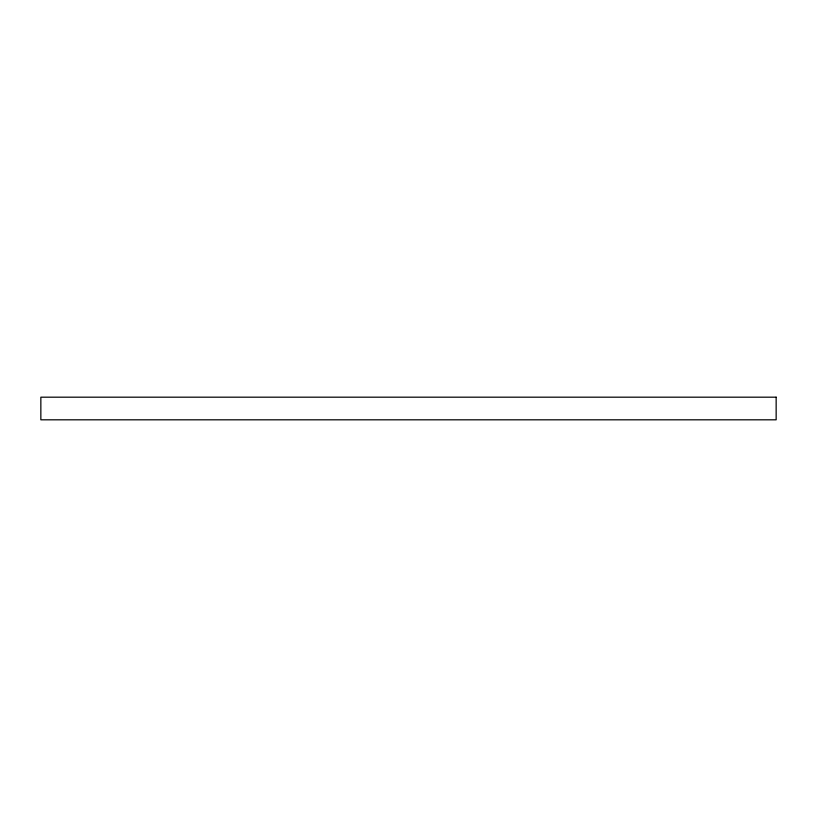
<?xml version="1.0" encoding="UTF-8"?>
<svg xmlns="http://www.w3.org/2000/svg" width="817" height="817" viewBox="0 0 817 817"><rect width="100%" height="100%" fill="white"/><g stroke="black" fill="none" stroke-linecap="round" stroke-linejoin="round"><path stroke-width="1.23" d="M776.15 397.185L40.85 397.185L40.85 419.815L776.15 419.815L776.15 397.185"/></g></svg>
